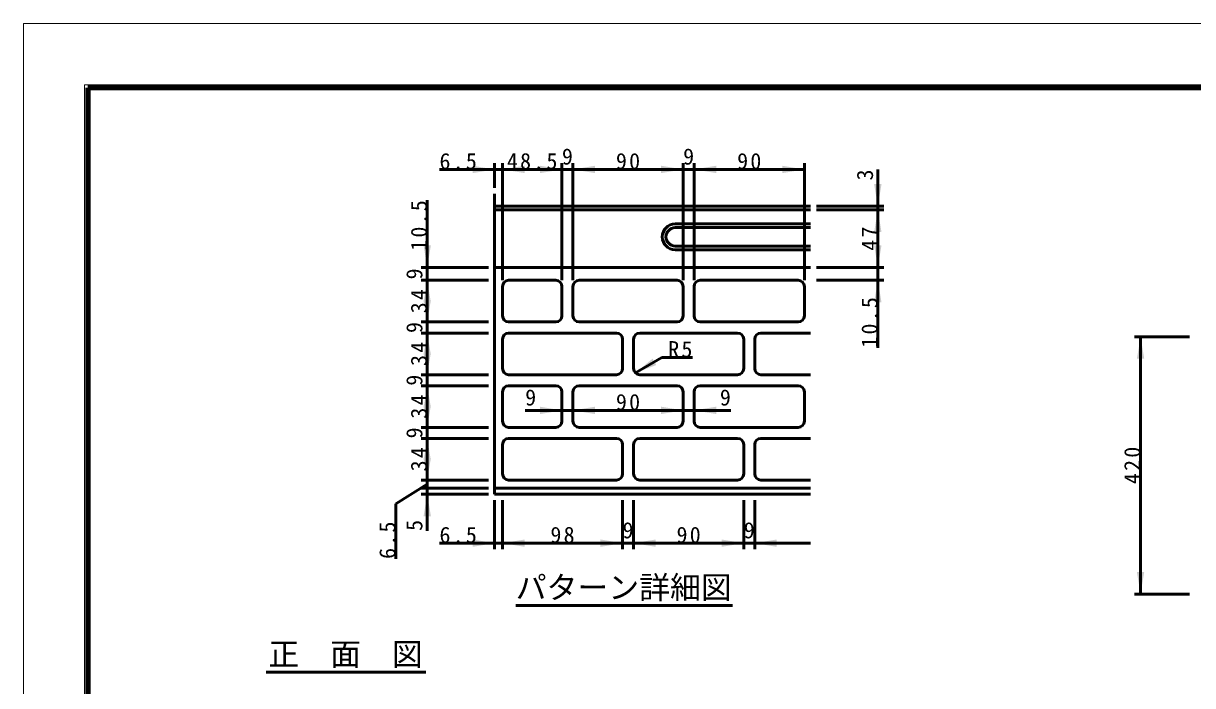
# Model space of a CAD drawing. Units: millimetres, scale not verified, with parts at other scales. Extents: x -2102 to 2102, y -1485 to 1485.
# Drawn here: x -2102 to -193, y 404 to 1485 of the extents above; entities that cross this region are included whole.
import ezdxf
from ezdxf.enums import TextEntityAlignment as Align

# ---------------------------------------------------------------- set-up
doc = ezdxf.new("R2010")
doc.units = ezdxf.units.MM
doc.header["$LTSCALE"] = 5
doc.layers.add('0-0_V-nasSTD', color=7, linetype='Continuous', lineweight=35)
doc.layers.add('0-1_0', color=7, linetype='Continuous', lineweight=50)
doc.styles.add('ＭＳ ゴシック', font='')
doc.styles.get('ＭＳ ゴシック').set_extended_font_data('MS Gothic')

msp = doc.modelspace()

# ---------------------------------------------------------------- linework, layer by layer
at = {"layer": '0-0_V-nasSTD', "lineweight": 100}
msp.add_line((-1997.5, 1380), (-1997.5, -1380), dxfattribs=at)
at = {"layer": '0-0_V-nasSTD', "lineweight": 18}
for points in [[(-2102.5, -1485), (-2102.5, 1485), (2102.5, 1485), (2102.5, -1485)], [(-2002.5, -1385), (-2002.5, 1385), (2002.5, 1385), (2002.5, -1385)]]:
    msp.add_lwpolyline(points, close=True, dxfattribs=at)
at = {"layer": '0-0_V-nasSTD', "lineweight": 100}
msp.add_lwpolyline([(1997.5, -1380), (1997.5, 1380), (-1997.5, 1380)], dxfattribs=at)
at = {"layer": '0-0_V-nasSTD'}
for points in [[(-1368.889, 1240.635), (-1368.889, 1252.635), (-1332.889, 1246.635)], [(-1319.889, 1246.635), (-1283.889, 1240.635), (-1283.889, 1252.635)], [(-1258.889, 1240.635), (-1258.889, 1252.635), (-1222.889, 1246.635)], [(-1204.889, 1246.635), (-1168.889, 1240.635), (-1168.889, 1252.635)], [(-1060.889, 1240.635), (-1060.889, 1252.635), (-1024.889, 1246.635)], [(-1006.889, 1246.635), (-970.889, 1240.635), (-970.889, 1252.635)], [(-862.889, 1240.635), (-862.889, 1252.635), (-826.889, 1246.635)], [(-712.889, 1222.635), (-706.889, 1186.635), (-700.889, 1222.635)], [(-712.889, 1144.635), (-706.889, 1180.635), (-700.889, 1144.635)], [(-1448.889, 1122.635), (-1442.889, 1086.635), (-1436.889, 1122.635)], [(-712.889, 1122.635), (-706.889, 1086.635), (-700.889, 1122.635)], [(-1448.889, 1029.635), (-1442.889, 1065.635), (-1436.889, 1029.635)], [(-712.889, 1029.635), (-706.889, 1065.635), (-700.889, 1029.635)], [(-1448.889, 1033.635), (-1442.889, 997.635), (-1436.889, 1033.635)], [(-1448.889, 943.635), (-1442.889, 979.635), (-1436.889, 943.635)], [(-283.739, 937.614), (-277.739, 973.614), (-271.739, 937.614)], [(-1448.889, 947.635), (-1442.889, 911.635), (-1436.889, 947.635)], [(-1102.961, 914.564), (-1074.784, 937.76), (-1068.784, 927.368)], [(-1448.889, 857.635), (-1442.889, 893.635), (-1436.889, 857.635)], [(-1448.889, 861.635), (-1442.889, 825.635), (-1436.889, 861.635)], [(-1258.889, 847.377), (-1258.889, 859.377), (-1222.889, 853.377)], [(-1204.889, 853.377), (-1168.889, 847.377), (-1168.889, 859.377)], [(-1060.889, 847.377), (-1060.889, 859.377), (-1024.889, 853.377)], [(-1006.889, 853.377), (-970.889, 847.377), (-970.889, 859.377)], [(-1448.889, 771.635), (-1442.889, 807.635), (-1436.889, 771.635)], [(-1448.889, 775.635), (-1442.889, 739.635), (-1436.889, 775.635)], [(-1448.889, 680.635), (-1442.889, 716.635), (-1436.889, 680.635)], [(-1368.889, 630.635), (-1368.889, 642.635), (-1332.889, 636.635)], [(-1319.889, 636.635), (-1283.889, 630.635), (-1283.889, 642.635)], [(-1159.889, 630.635), (-1159.889, 642.635), (-1123.889, 636.635)], [(-1105.889, 636.635), (-1069.889, 630.635), (-1069.889, 642.635)], [(-961.889, 630.635), (-961.889, 642.635), (-925.889, 636.635)], [(-907.889, 636.635), (-871.889, 630.635), (-871.889, 642.635)], [(-283.739, 589.614), (-277.739, 553.614), (-271.739, 589.614)]]:
    msp.add_solid(points, dxfattribs=at)
at = {"layer": '0-1_0'}
for p, q in [((-1422.889, 1246.635), (-1332.889, 1246.635)), ((-1332.889, 1216.635), (-1332.889, 1256.635)), ((-1332.889, 1246.635), (-1319.889, 1246.635)), ((-1319.889, 1065.635), (-1319.889, 1256.635)), ((-1319.889, 1246.635), (-1222.889, 1246.635)), ((-1222.889, 1065.635), (-1222.889, 1256.635)), ((-1222.889, 1246.635), (-1204.889, 1246.635)), ((-1204.889, 1065.635), (-1204.889, 1256.635)), ((-1204.889, 1246.635), (-1024.889, 1246.635)), ((-1024.889, 1065.635), (-1024.889, 1256.635)), ((-1024.889, 1246.635), (-1006.889, 1246.635)), ((-1006.889, 1065.635), (-1006.889, 1256.635)), ((-1006.889, 1246.635), (-826.889, 1246.635)), ((-826.889, 1065.635), (-826.889, 1256.635)), ((-706.889, 1246.635), (-706.889, 1186.635)), ((-1332.889, 716.635), (-1332.889, 1206.635)), ((-1442.889, 1196.635), (-1442.889, 1086.635)), ((-816.889, 1186.635), (-1332.889, 1186.635)), ((-806.889, 1186.635), (-696.889, 1186.635)), ((-706.889, 1186.635), (-706.889, 1180.635)), ((-816.889, 1180.635), (-1332.889, 1180.635)), ((-806.889, 1180.635), (-696.889, 1180.635)), ((-706.889, 1086.635), (-706.889, 1180.635)), ((-1037.889, 1157.635), (-816.889, 1157.635)), ((-1037.889, 1151.635), (-816.889, 1151.635)), ((-1037.889, 1121.635), (-816.889, 1121.635)), ((-1037.889, 1115.635), (-816.889, 1115.635)), ((-1342.889, 1086.635), (-1452.889, 1086.635)), ((-1442.889, 1065.635), (-1442.889, 1086.635)), ((-816.889, 1086.635), (-1332.889, 1086.635)), ((-806.889, 1086.635), (-696.889, 1086.635)), ((-706.889, 1065.635), (-706.889, 1086.635)), ((-1342.889, 1065.635), (-1452.889, 1065.635)), ((-1442.889, 997.635), (-1442.889, 1065.635)), ((-1319.889, 1055.635), (-1319.889, 1007.635)), ((-1232.889, 1065.635), (-1309.889, 1065.635)), ((-1222.889, 1007.635), (-1222.889, 1055.635)), ((-1204.889, 1055.635), (-1204.889, 1007.635)), ((-1194.889, 1065.635), (-1034.889, 1065.635)), ((-1024.889, 1007.635), (-1024.889, 1055.635)), ((-1006.889, 1055.635), (-1006.889, 1007.635)), ((-996.889, 1065.635), (-836.889, 1065.635)), ((-826.889, 1055.635), (-826.889, 1007.635)), ((-806.89, 1065.635), (-696.89, 1065.635)), ((-706.889, 955.635), (-706.889, 1065.635)), ((-1342.889, 997.635), (-1452.889, 997.635)), ((-1442.889, 979.635), (-1442.889, 997.635)), ((-1309.889, 997.635), (-1232.889, 997.635)), ((-1194.889, 997.635), (-1034.889, 997.635)), ((-836.889, 997.635), (-996.889, 997.635)), ((-1342.889, 979.635), (-1452.889, 979.635)), ((-1442.889, 911.635), (-1442.889, 979.635)), ((-1309.889, 979.635), (-1133.889, 979.635)), ((-935.889, 979.635), (-1095.889, 979.635)), ((-897.889, 979.635), (-816.889, 979.635)), ((-1319.889, 921.635), (-1319.889, 969.635)), ((-1123.889, 921.635), (-1123.889, 969.635)), ((-1105.889, 921.635), (-1105.889, 969.635)), ((-925.889, 921.635), (-925.889, 969.635)), ((-907.889, 921.635), (-907.889, 969.635)), ((-197.739, 973.614), (-287.739, 973.614)), ((-277.739, 553.614), (-277.739, 973.614)), ((-1059.659, 939.564), (-1102.961, 914.564)), ((-1009.659, 939.564), (-1059.659, 939.564)), ((-1342.889, 911.635), (-1452.889, 911.635)), ((-1442.889, 893.635), (-1442.889, 911.635)), ((-1309.889, 911.635), (-1133.889, 911.635)), ((-1095.889, 911.635), (-935.889, 911.635)), ((-897.889, 911.635), (-816.889, 911.635)), ((-1342.889, 893.635), (-1452.889, 893.635)), ((-1442.889, 825.635), (-1442.889, 893.635)), ((-1319.889, 883.635), (-1319.889, 835.635)), ((-1232.889, 893.635), (-1309.889, 893.635)), ((-1222.889, 835.635), (-1222.889, 883.635)), ((-1204.889, 883.635), (-1204.889, 835.635)), ((-1194.889, 893.635), (-1034.889, 893.635)), ((-1024.889, 835.635), (-1024.889, 883.635)), ((-1006.889, 883.635), (-1006.889, 835.635)), ((-996.889, 893.635), (-836.889, 893.635)), ((-826.889, 883.635), (-826.889, 835.635)), ((-1282.889, 853.377), (-1222.889, 853.377)), ((-1222.889, 853.377), (-1204.889, 853.377)), ((-1204.889, 853.377), (-1024.889, 853.377)), ((-1024.889, 853.377), (-1006.889, 853.377)), ((-946.889, 853.377), (-1006.889, 853.377)), ((-1342.889, 825.635), (-1452.889, 825.635)), ((-1442.889, 807.635), (-1442.889, 825.635)), ((-1309.889, 825.635), (-1232.889, 825.635)), ((-1194.889, 825.635), (-1034.889, 825.635)), ((-836.889, 825.635), (-996.889, 825.635)), ((-1342.889, 807.635), (-1452.889, 807.635)), ((-1309.889, 807.635), (-1133.889, 807.635)), ((-935.889, 807.635), (-1095.889, 807.635)), ((-897.889, 807.635), (-816.889, 807.635)), ((-1319.889, 749.635), (-1319.889, 797.635)), ((-1123.889, 749.635), (-1123.889, 797.635)), ((-1105.889, 749.635), (-1105.889, 797.635)), ((-925.889, 749.635), (-925.889, 797.635)), ((-907.889, 749.635), (-907.889, 797.635)), ((-1494.425, 700.919), (-1442.889, 733.135)), ((-1342.889, 739.635), (-1452.889, 739.635)), ((-1342.889, 726.635), (-1452.889, 726.635)), ((-1442.889, 716.635), (-1442.889, 726.635)), ((-816.889, 726.635), (-1332.889, 726.635)), ((-1309.889, 739.635), (-1133.889, 739.635)), ((-1095.889, 739.635), (-935.889, 739.635)), ((-897.889, 739.635), (-816.889, 739.635)), ((-1342.889, 716.635), (-1452.889, 716.635)), ((-1442.889, 656.635), (-1442.889, 716.635)), ((-1332.889, 716.635), (-816.889, 716.635)), ((-1332.889, 706.635), (-1332.889, 626.635)), ((-1319.889, 706.635), (-1319.889, 626.635)), ((-1123.889, 706.635), (-1123.889, 626.635)), ((-1105.889, 706.635), (-1105.889, 626.635)), ((-925.889, 706.635), (-925.889, 626.635)), ((-907.889, 706.635), (-907.889, 626.635)), ((-1494.425, 610.919), (-1494.425, 700.919)), ((-1422.889, 636.635), (-1332.889, 636.635)), ((-1332.889, 636.635), (-1319.889, 636.635)), ((-1319.889, 636.635), (-1123.889, 636.635)), ((-1123.889, 636.635), (-1105.889, 636.635)), ((-1105.889, 636.635), (-925.889, 636.635)), ((-925.889, 636.635), (-907.889, 636.635)), ((-907.889, 636.635), (-816.889, 636.635)), ((-1298.344, 534.872), (-944.334, 534.872)), ((-197.739, 553.614), (-287.739, 553.614)), ((-1706.193, 425.892), (-1445.387, 425.892))]:
    msp.add_line(p, q, dxfattribs=at)
msp.add_lwpolyline([(-1442.889, 726.635), (-1442.889, 739.635), (-1442.889, 807.635)], dxfattribs=at)
for centre, radius, start, end in [((-1037.889, 1136.635), 21, 90, 270), ((-1037.889, 1136.635), 15, 90, 270), ((-1309.889, 1055.635), 10, 90, 180), ((-1232.889, 1055.635), 10, 0, 90), ((-1194.889, 1055.635), 10, 90, 180), ((-1034.889, 1055.635), 10, 0, 90), ((-996.889, 1055.635), 10, 90, 180), ((-836.889, 1055.635), 10, 0, 90), ((-1309.889, 1007.635), 10, 180, 270), ((-1232.889, 1007.635), 10, 270, 0), ((-1194.889, 1007.635), 10, 180, 270), ((-1034.889, 1007.635), 10, 270, 0), ((-996.889, 1007.635), 10, 180, 270), ((-836.889, 1007.635), 10, 270, 0), ((-1309.889, 969.635), 10, 90, 180), ((-1133.889, 969.635), 10, 0, 90), ((-1095.889, 969.635), 10, 90, 180), ((-935.889, 969.635), 10, 0, 90), ((-897.889, 969.635), 10, 90, 180), ((-1309.889, 921.635), 10, 180, 270), ((-1133.889, 921.635), 10, 270, 0), ((-1095.889, 921.635), 10, 180, 270), ((-935.889, 921.635), 10, 270, 0), ((-897.889, 921.635), 10, 180, 270), ((-1309.889, 883.635), 10, 90, 180), ((-1232.889, 883.635), 10, 0, 90), ((-1194.889, 883.635), 10, 90, 180), ((-1034.889, 883.635), 10, 0, 90), ((-996.889, 883.635), 10, 90, 180), ((-836.889, 883.635), 10, 0, 90), ((-1309.889, 835.635), 10, 180, 270), ((-1232.889, 835.635), 10, 270, 0), ((-1194.889, 835.635), 10, 180, 270), ((-1034.889, 835.635), 10, 270, 0), ((-996.889, 835.635), 10, 180, 270), ((-836.889, 835.635), 10, 270, 0), ((-1309.889, 797.635), 10, 90, 180), ((-1133.889, 797.635), 10, 0, 90), ((-1095.889, 797.635), 10, 90, 180), ((-935.889, 797.635), 10, 0, 90), ((-897.889, 797.635), 10, 90, 180), ((-1309.889, 749.635), 10, 180, 270), ((-1133.889, 749.635), 10, 270, 0), ((-1095.889, 749.635), 10, 180, 270), ((-935.889, 749.635), 10, 270, 0), ((-897.889, 749.635), 10, 180, 270)]:
    msp.add_arc(centre, radius, start, end, dxfattribs=at)

# ---------------------------------------------------------------- texts
at = {"layer": '0-0_V-nasSTD', "style": 'ＭＳ ゴシック'}
for s, height, p in [('9', 26.39, (-1222.889, 1246.635)), ('9', 26.39, (-1024.889, 1246.635)), ('9', 26.39, (-1282.889, 853.377)), ('9', 26.39, (-964.889, 853.377)), ('9', 26.39, (-1123.889, 636.635)), ('9', 26.39, (-925.889, 636.635)), ('パターン詳細図', 36.95, (-1298.344, 534.872)), ('正\u3000面\u3000図', 36.95, (-1702.193, 425.892))]:
    msp.add_text(s, height=height, dxfattribs=at).set_placement(p, align=Align.BOTTOM_LEFT)
for s, p in [('3', (-706.889, 1228.635)), ('9', (-1442.889, 1067.135)), ('9', (-1442.889, 979.635)), ('9', (-1442.889, 893.635)), ('9', (-1442.889, 807.635)), ('5', (-1442.889, 656.635))]:
    msp.add_text(s, height=26.39, rotation=90, dxfattribs=at).set_placement(p, align=Align.BOTTOM_LEFT)
at = {"layer": '0-0_V-nasSTD', "char_height": 26.39, "attachment_point": 7, "style": 'ＭＳ ゴシック'}
for s, insert in [('\\T1.2;6.5', (-1422.889, 1246.635)), ('\\T1.2;48.5', (-1312.789, 1246.635)), ('\\T1.2;90', (-1134.689, 1246.635)), ('\\T1.2;90', (-936.689, 1246.635)), ('\\T1.2;R5', (-1049.259, 939.564)), ('\\T1.2;90', (-1134.689, 853.377)), ('\\T1.2;6.5', (-1422.889, 636.635)), ('\\T1.2;98', (-1241.689, 636.635)), ('\\T1.2;90', (-1035.689, 636.635))]:
    msp.add_mtext(s, dxfattribs=dict(at, insert=insert))
at = {"layer": '0-0_V-nasSTD', "char_height": 26.39, "attachment_point": 7, "rotation": 90, "style": 'ＭＳ ゴシック'}
for s, insert in [('\\T1.2;10.5', (-1442.889, 1113.835)), ('\\T1.2;47', (-706.889, 1113.835)), ('\\T1.2;34', (-1442.889, 1011.835)), ('\\T1.2;10.5', (-706.889, 955.635)), ('\\T1.2;34', (-1442.889, 925.835)), ('\\T1.2;34', (-1442.889, 839.835)), ('\\T1.2;34', (-1442.889, 753.835)), ('\\T1.2;420', (-277.739, 733.014)), ('\\T1.2;6.5', (-1494.425, 610.919))]:
    msp.add_mtext(s, dxfattribs=dict(at, insert=insert))

doc.saveas('drawing.dxf')
